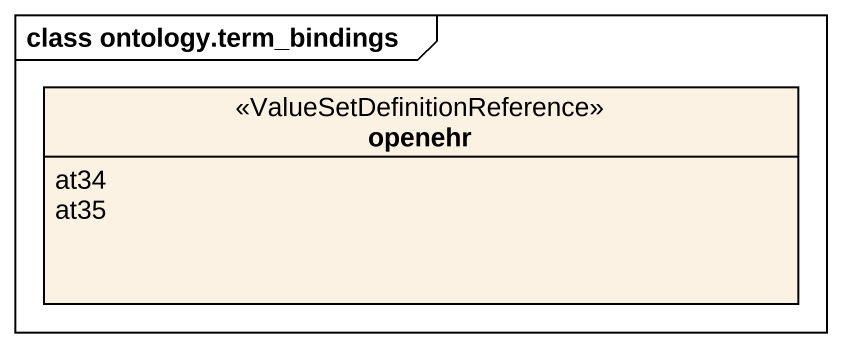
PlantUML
@startuml
mainframe class ontology.term_bindings
hide circle
hide empty members
enum openehr <<ValueSetDefinitionReference>> {
  at34
  at35
}
@enduml
